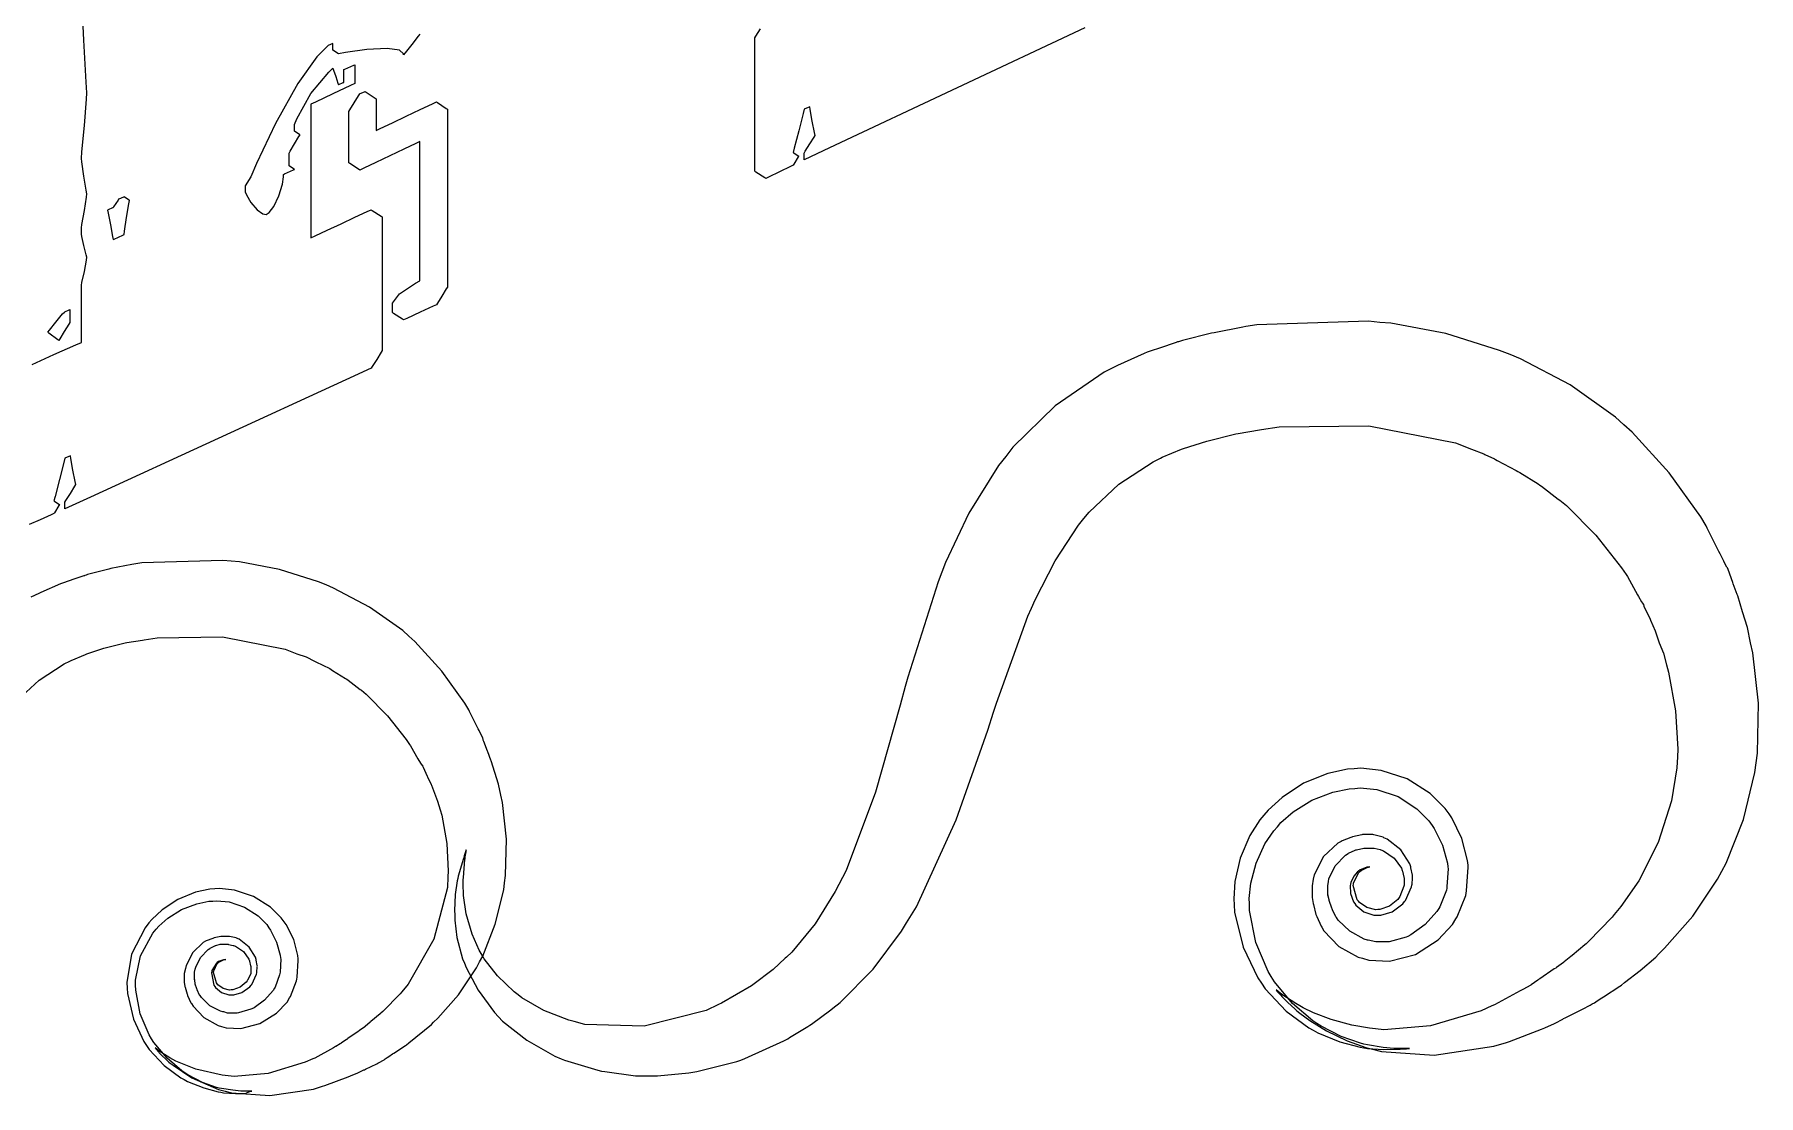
# Model space of a CAD drawing. Extents: x 50 to 306, y 80 to 279.
# Drawn here: x 141.2 to 241.1, y 81 to 142.4 of the extents above; entities that cross this region are included whole.
import ezdxf

# ---------------------------------------------------------------- set-up
doc = ezdxf.new("R2010")
doc.units = 0
doc.header["$MEASUREMENT"] = 0

msp = doc.modelspace()

# ---------------------------------------------------------------- linework, layer by layer
at = {"color": 7}
for points in [[(141.039, 123.297), (142.31, 123.861), (143.579, 124.426), (143.897, 124.567), (143.897, 124.981), (143.897, 126.224), (143.897, 127.468), (143.897, 127.882), (143.932, 128.042), (144.07, 128.681), (144.188, 129.339), (144.216, 129.505), (144.18, 129.638), (144.042, 130.175), (143.924, 130.712), (143.897, 130.845), (143.897, 130.933), (143.897, 131.131), (143.897, 131.197), (143.932, 131.402), (144.07, 132.199), (144.188, 132.981), (144.216, 133.174), (144.18, 133.378), (144.042, 134.197), (143.924, 135.018), (143.897, 135.22), (143.932, 135.6), (144.07, 137.126), (144.188, 138.651), (144.216, 139.03), (144.18, 139.639), (144.042, 142.081), (143.924, 144.525)], [(163.513, 142.416), (163.415, 142.302), (163.036, 141.83), (162.657, 141.341), (162.56, 141.217), (162.56, 141.288), (162.322, 141.497), (161.611, 141.596), (160.431, 141.525), (159.195, 141.356), (158.786, 141.288), (158.75, 141.305), (158.494, 141.473), (158.467, 141.5), (158.467, 141.598), (158.467, 141.815), (158.467, 141.887), (158.201, 141.763), (157.535, 141.107), (156.429, 139.56), (155.153, 137.244), (154.05, 134.94), (153.705, 134.162), (153.677, 134.109), (153.422, 133.686), (153.388, 133.633), (153.388, 133.544), (153.388, 133.346), (153.388, 133.28), (153.454, 133.122), (153.715, 132.675), (154.074, 132.248), (154.409, 132.02), (154.612, 131.984), (154.657, 132.009), (154.773, 132.089), (155.044, 132.443), (155.345, 133.064), (155.54, 133.732), (155.611, 134.16), (155.611, 134.302), (155.671, 134.33), (156.183, 134.559), (156.245, 134.585), (156.218, 134.603), (155.962, 134.779), (155.928, 134.797), (155.928, 134.983), (155.928, 135.399), (155.928, 135.537), (155.988, 135.643), (156.245, 136.066), (156.501, 136.49), (156.563, 136.595), (156.527, 136.613), (156.271, 136.781), (156.245, 136.808), (156.245, 136.905), (156.245, 137.123), (156.245, 137.195), (156.377, 137.521), (157.197, 138.978), (158.229, 140.221), (158.467, 140.442), (158.502, 140.345), (158.64, 139.965), (158.758, 139.586), (158.786, 139.488), (158.812, 139.506), (159.067, 139.613), (159.103, 139.63), (159.103, 139.816), (159.103, 140.232), (159.103, 140.37), (159.163, 140.397), (159.676, 140.626), (159.738, 140.652), (159.738, 140.52), (159.738, 140.119), (159.738, 139.7), (159.738, 139.56), (159.482, 139.445), (158.467, 138.974), (157.453, 138.483), (157.198, 138.359), (157.198, 137.39), (157.198, 134.484), (157.198, 131.597), (157.198, 130.634), (157.434, 130.74), (158.14, 131.066), (158.944, 131.446), (159.748, 131.825), (160.453, 132.15), (160.69, 132.256), (160.751, 132.212), (161.264, 131.877), (161.326, 131.833), (161.326, 130.871), (161.326, 127.984), (161.326, 125.078), (161.326, 124.108), (161.264, 124.003), (161.007, 123.584), (160.751, 123.182), (160.69, 123.083), (159.217, 122.396), (144.427, 115.606), (142.945, 114.935), (142.945, 115.033), (142.945, 115.251), (142.945, 115.322), (143.006, 115.42), (143.262, 115.823), (143.518, 116.242), (143.581, 116.346), (143.545, 116.514), (143.408, 117.176), (143.29, 117.837), (143.264, 118.004), (143.236, 117.988), (142.98, 117.881), (142.945, 117.864), (142.883, 117.617), (142.627, 116.629), (142.372, 115.641), (142.31, 115.394), (142.336, 115.376), (142.592, 115.2), (142.628, 115.182), (142.601, 115.13), (142.344, 114.706), (142.31, 114.653), (142.151, 114.583), (141.516, 114.3), (140.881, 114.019)], [(202.035, 142.787), (187.245, 135.847), (185.773, 135.15), (185.773, 135.248), (185.773, 135.465), (185.773, 135.537), (185.834, 135.643), (186.09, 136.062), (186.345, 136.464), (186.407, 136.561), (186.371, 136.729), (186.235, 137.39), (186.116, 138.052), (186.09, 138.219), (186.063, 138.202), (185.808, 138.095), (185.773, 138.077), (185.711, 137.83), (185.455, 136.826), (185.199, 135.821), (185.138, 135.573), (185.164, 135.556), (185.419, 135.378), (185.455, 135.36), (185.427, 135.308), (185.172, 134.885), (185.138, 134.831), (184.978, 134.753), (184.344, 134.444), (183.709, 134.136), (183.551, 134.056), (183.489, 134.1), (182.976, 134.434), (182.915, 134.479), (182.915, 135.442), (182.915, 138.329), (182.915, 141.236), (182.915, 142.205), (182.976, 142.311), (183.232, 142.73)]]:
    msp.add_lwpolyline(points, dxfattribs=at)
for points in [[(160.021, 138.958), (160.047, 138.976), (160.302, 139.084), (160.338, 139.101), (160.398, 139.057), (160.911, 138.722), (160.973, 138.678), (160.973, 138.449), (160.973, 137.76), (160.973, 137.072), (160.973, 136.842), (161.207, 136.955), (161.914, 137.291), (162.719, 137.672), (163.522, 138.053), (164.229, 138.389), (164.465, 138.501), (164.525, 138.457), (165.038, 138.121), (165.1, 138.077), (165.1, 135.503), (165.1, 129.708), (165.1, 127.776), (165.038, 127.671), (164.782, 127.252), (164.525, 126.851), (164.465, 126.753), (164.279, 126.665), (163.525, 126.312), (162.753, 125.96), (162.56, 125.871), (162.498, 125.916), (161.986, 126.25), (161.925, 126.294), (161.925, 126.383), (161.925, 126.581), (161.925, 126.647), (161.925, 126.833), (162.322, 127.389), (163.248, 128.006), (163.513, 128.129), (163.513, 129.143), (163.513, 132.182), (163.513, 135.202), (163.513, 136.208), (163.277, 136.096), (162.57, 135.76), (161.767, 135.378), (160.962, 134.998), (160.255, 134.662), (160.021, 134.549), (159.959, 134.593), (159.446, 134.929), (159.385, 134.973), (159.385, 135.344), (159.385, 136.455), (159.385, 137.567), (159.385, 137.936), (159.446, 138.034), (159.702, 138.435), (159.959, 138.854), (160.021, 138.958)], [(145.415, 132.221), (145.449, 132.055), (145.587, 131.375), (145.705, 130.696), (145.733, 130.528), (145.794, 130.555), (146.305, 130.784), (146.367, 130.81), (146.393, 131.005), (146.512, 131.798), (146.649, 132.592), (146.685, 132.785), (146.658, 132.803), (146.401, 132.981), (146.367, 132.997), (146.331, 132.981), (146.076, 132.866), (146.05, 132.857), (146.022, 132.804), (145.767, 132.416), (145.733, 132.362), (145.705, 132.354), (145.449, 132.239), (145.415, 132.221)], [(142.911, 126.33), (142.937, 126.348), (143.192, 126.454), (143.228, 126.471), (143.228, 126.286), (143.228, 125.869), (143.228, 125.729), (143.166, 125.625), (142.91, 125.202), (142.653, 124.777), (142.592, 124.671), (142.53, 124.715), (142.019, 125.113), (141.957, 125.166), (142.045, 125.282), (142.42, 125.749), (142.813, 126.216), (142.911, 126.33)]]:
    msp.add_lwpolyline(points, close=True, dxfattribs=at)
at = {"color": 40}
for points in [[(166.194, 95.1798), (166.194, 95.1798), (166.078, 94.827), (166.052, 94.7568), (166.025, 94.6863), (165.734, 93.6639), (165.699, 93.5221), (165.672, 93.3813), (165.558, 92.5876), (165.513, 91.652), (165.523, 91.4396), (165.523, 91.1049), (165.646, 90.0963), (165.982, 88.8739), (166.088, 88.6174), (166.184, 88.3627), (166.876, 87.0536), (167.833, 85.761), (168.063, 85.5126), (168.301, 85.266), (169.694, 84.1513), (171.334, 83.2294), (171.697, 83.0792), (171.881, 83.0005), (173.822, 82.4177), (174.026, 82.3736), (174.228, 82.339), (176.007, 82.091), (176.601, 82.091), (177.279, 82.091), (179.087, 82.2593), (179.317, 82.3034), (179.546, 82.339), (181.865, 82.9303), (182.104, 83.009), (182.332, 83.0887), (184.599, 84.1209), (184.82, 84.2437), (184.926, 84.3058), (185.984, 84.9492), (186.09, 85.0194), (186.195, 85.0911), (187.315, 85.9194), (187.431, 86.0076), (187.854, 86.3438), (189.763, 88.2784), (191.408, 90.4794), (191.699, 90.9465), (192.28, 91.8905), (194.579, 96.9176), (196.4, 102.121), (196.744, 103.152), (196.92, 103.673), (198.728, 108.709), (198.931, 109.185), (199.142, 109.662), (200.316, 111.923), (201.665, 113.991), (201.965, 114.37), (202.274, 114.741), (204.002, 116.355), (205.978, 117.653), (206.411, 117.864), (206.515, 117.917), (207.636, 118.383), (207.75, 118.427), (209.091, 118.85), (210.785, 119.275), (210.917, 119.301), (212.142, 119.505), (212.266, 119.521), (213.289, 119.681), (218.484, 119.738), (223.501, 118.755), (224.437, 118.393), (225.142, 118.11), (225.195, 118.084), (225.76, 117.82), (225.814, 117.792), (225.918, 117.731), (227.021, 117.158), (227.119, 117.086), (227.223, 117.026), (228.282, 116.382), (228.388, 116.31), (228.484, 116.24), (229.454, 115.5), (229.552, 115.429), (229.931, 115.12), (231.633, 113.41), (233.124, 111.522), (233.398, 111.125), (233.459, 111.02), (234.05, 109.96), (234.104, 109.854), (234.28, 109.538), (234.385, 109.397), (234.385, 109.397), (234.381, 109.401), (234.351, 109.431), (234.351, 109.431), (234.385, 109.397), (234.421, 109.291), (234.774, 108.549), (234.8, 108.489), (235.073, 107.871), (235.09, 107.81), (235.303, 107.174), (235.549, 106.575), (235.726, 105.904), (235.849, 105.463), (236.255, 103.227), (236.378, 101.01), (236.361, 100.578), (236.328, 99.9338), (236.006, 98.0144), (235.241, 95.5985), (234.118, 93.3898), (233.087, 91.8944), (232.693, 91.4396), (232.569, 91.2813), (231.202, 89.8783), (231.069, 89.746), (230.989, 89.6856), (230.258, 89.0683), (230.188, 89.0062), (229.799, 88.6876), (229.755, 88.6615), (229.35, 88.3627), (229.306, 88.3348), (229.225, 88.2826), (228.396, 87.7189), (228.317, 87.6653), (228.273, 87.6392), (227.893, 87.3661), (227.858, 87.3485), (227.823, 87.3305), (227.435, 87.1181), (227.401, 87.1001), (227.251, 87.0218), (225.76, 86.2101), (225.601, 86.148), (224.992, 85.8668), (222.046, 84.9891), (219.348, 84.763), (218.863, 84.8071), (218.517, 84.8459), (217.489, 85.0318), (216.291, 85.3599), (215.285, 85.7458), (214.682, 86.0379), (214.489, 86.148), (214.25, 86.2803), (213.443, 86.8056), (213.114, 87.0659), (213.114, 87.0659), (213.114, 87.0659), (213.174, 86.9872), (213.341, 86.8013), (213.395, 86.7473), (213.447, 86.6951), (213.774, 86.3604), (214.206, 85.9536), (214.313, 85.8654), (214.49, 85.7169), (215.054, 85.3006), (216.023, 84.7027), (217.229, 84.1304), (218.316, 83.7434), (218.686, 83.6443), (219.206, 83.512), (222.262, 83.2968), (225.724, 83.8027), (226.447, 84.0313), (226.632, 84.0754), (228.484, 84.8004), (228.67, 84.879), (228.714, 84.8967), (229.191, 85.109), (229.235, 85.1256), (229.279, 85.1436), (229.72, 85.3817), (229.765, 85.4082), (229.853, 85.4523), (230.735, 85.8933), (230.823, 85.9374), (230.867, 85.9635), (231.308, 86.1921), (231.352, 86.2182), (231.422, 86.2542), (231.563, 86.3244), (231.705, 86.4306), (231.987, 86.6069), (232.076, 86.669), (233.018, 87.2864), (233.116, 87.3485), (233.292, 87.4903), (234.205, 88.1944), (235.099, 88.9702), (235.267, 89.1466), (235.61, 89.4828), (237.247, 91.3476), (238.689, 93.478), (238.937, 93.9451), (239.183, 94.4136), (240.188, 96.9395), (240.841, 99.6611), (240.911, 100.225), (240.99, 100.79), (241.056, 103.673), (240.717, 106.593), (240.594, 107.174), (240.418, 108.056), (240.135, 108.972), (239.853, 109.89), (239.827, 109.962), (239.588, 110.596), (239.572, 110.666), (239.29, 111.408), (239.254, 111.514), (239.219, 111.548), (239.147, 111.69), (239.043, 111.901), (238.831, 112.324), (238.759, 112.456), (238.079, 113.815), (238.019, 113.947), (237.71, 114.476), (235.888, 117.022), (233.732, 119.373), (233.256, 119.804), (232.78, 120.237), (230.143, 122.111), (227.259, 123.614), (226.66, 123.861), (226.059, 124.108), (222.95, 125.087), (219.754, 125.677), (219.111, 125.729), (218.458, 125.791), (212.001, 125.589), (211.35, 125.483), (211.19, 125.457), (209.522, 125.131), (209.374, 125.096), (207.68, 124.671), (207.574, 124.637), (207.574, 124.637), (207.458, 124.606), (207.397, 124.601), (207.397, 124.601), (207.327, 124.567), (207.081, 124.495), (206.587, 124.318), (205.633, 124.001), (205.475, 123.931), (203.914, 123.235), (203.765, 123.155), (203.148, 122.847), (200.302, 120.893), (197.863, 118.497), (197.449, 117.968), (197.035, 117.439), (195.305, 114.671), (193.966, 111.831), (193.745, 111.265), (193.525, 110.702), (191.777, 105.173), (191.629, 104.635), (191.336, 103.568), (189.905, 98.5188), (188.207, 93.9807), (187.784, 93.1693), (187.572, 92.764), (186.399, 90.8981), (185.049, 89.2623), (184.749, 88.9702), (184.678, 88.9095), (183.982, 88.2565), (183.903, 88.1944), (183.815, 88.1338), (182.958, 87.4808), (182.879, 87.4187), (182.711, 87.3044), (180.975, 86.2983), (180.799, 86.2182), (180.093, 85.8834), (176.498, 84.9711), (173.064, 85.065), (172.438, 85.2318), (172.129, 85.3115), (170.695, 85.8753), (169.422, 86.6165), (169.193, 86.7833), (168.972, 86.9516), (168.006, 87.8777), (167.233, 88.8739), (167.11, 89.0764), (166.941, 89.3699), (166.532, 90.3055), (166.193, 91.4756), (166.038, 92.5393), (166.009, 93.2243), (166.018, 93.4501), (166.026, 93.5824), (166.105, 94.6146), (166.122, 94.6849), (166.14, 94.773), (166.184, 95.0655), (166.194, 95.1798), (166.194, 95.1798)], [(220.839, 83.6785), (220.839, 83.6785), (220.657, 83.6785), (220.264, 83.6785), (220.133, 83.6785), (219.927, 83.6785), (219.308, 83.7364), (218.404, 83.881), (218.193, 83.9251), (217.989, 83.9791), (216.887, 84.3675), (215.714, 84.9672), (215.477, 85.1256), (215.239, 85.2854), (214.06, 86.2736), (213.008, 87.5425), (212.831, 87.8417), (212.645, 88.1422), (211.931, 89.8137), (211.569, 91.6781), (211.56, 92.075), (211.554, 92.3685), (211.645, 93.2519), (211.948, 94.4178), (212.463, 95.5241), (212.981, 96.2918), (213.184, 96.5207), (213.388, 96.7588), (214.102, 97.3889), (215.185, 98.068), (216.388, 98.5298), (217.343, 98.7227), (217.664, 98.7418), (217.982, 98.7683), (218.954, 98.6702), (220.18, 98.2624), (221.269, 97.5568), (221.962, 96.8583), (222.144, 96.5909), (222.267, 96.4145), (222.747, 95.4444), (223.034, 94.404), (223.062, 94.1917), (223.07, 94.0774), (223.008, 93.0631), (222.992, 92.9569), (222.974, 92.8522), (222.585, 91.8806), (222.533, 91.7924), (222.426, 91.616), (221.751, 90.8498), (220.918, 90.2589), (220.733, 90.1707), (220.635, 90.1266), (219.665, 89.862), (219.568, 89.8521), (218.935, 89.8521), (218.881, 89.862), (218.45, 89.9502), (218.405, 89.9583), (218.219, 90.012), (217.373, 90.4667), (216.702, 91.1144), (216.606, 91.2633), (216.57, 91.2992), (216.376, 91.7141), (216.359, 91.7582), (216.331, 91.8023), (216.191, 92.2433), (216.183, 92.2874), (216.112, 92.5682), (216.112, 92.5682), (216.112, 92.5435), (216.112, 92.534), (216.112, 93.0974), (216.147, 93.3457), (216.173, 93.5041), (216.54, 94.2619), (217.133, 94.8792), (217.275, 94.9674), (217.31, 94.9854), (217.698, 95.1632), (217.734, 95.1798), (217.769, 95.1893), (218.185, 95.2775), (218.229, 95.286), (218.229, 95.286), (218.263, 95.286), (218.263, 95.286), (218.476, 95.286), (218.546, 95.286), (218.704, 95.286), (218.758, 95.286), (218.792, 95.2775), (219.145, 95.1978), (219.181, 95.1798), (219.33, 95.1272), (219.957, 94.699), (220.372, 94.1116), (220.416, 93.9793), (220.424, 93.9451), (220.512, 93.5923), (220.522, 93.5563), (220.522, 93.4515), (220.53, 93.1609), (220.522, 93.1333), (220.512, 93.0727), (220.274, 92.4814), (220.24, 92.4278), (220.168, 92.3135), (219.688, 91.9166), (219.119, 91.7318), (219.005, 91.7222), (218.889, 91.7141), (218.36, 91.8365), (217.937, 92.1371), (217.876, 92.2154), (217.814, 92.2955), (217.576, 93.1252), (217.594, 93.2035), (217.602, 93.2752), (217.91, 93.865), (217.946, 93.9091), (218.035, 93.9807), (218.392, 94.1571), (218.546, 94.1917), (218.546, 94.1917), (218.546, 94.1917), (218.369, 94.1751), (217.981, 94.0167), (217.876, 93.9451), (217.832, 93.9105), (217.606, 93.6544), (217.434, 93.2917), (217.417, 93.2035), (217.399, 93.1252), (217.422, 92.6539), (217.602, 92.1632), (217.664, 92.075), (217.725, 91.9787), (218.197, 91.5956), (218.776, 91.4054), (218.969, 91.4054), (219.184, 91.4054), (219.829, 91.5956), (220.459, 92.0489), (220.556, 92.1812), (220.609, 92.2433), (220.962, 93.037), (220.979, 93.1333), (220.988, 93.187), (221.015, 93.544), (221.015, 93.6625), (221.006, 93.7066), (220.918, 94.1476), (220.909, 94.1917), (220.855, 94.3681), (220.344, 95.184), (219.551, 95.8067), (219.358, 95.8854), (219.313, 95.9129), (218.774, 96.0452), (218.722, 96.0617), (218.651, 96.0617), (218.492, 96.0617), (218.44, 96.0617), (218.229, 96.0617), (218.201, 96.0617), (218.142, 96.0617), (218.123, 96.0617), (218.069, 96.0533), (217.54, 95.9376), (217.488, 95.9196), (217.434, 95.9033), (216.932, 95.7005), (216.888, 95.673), (216.694, 95.5682), (215.864, 94.7924), (215.317, 93.7341), (215.265, 93.4861), (215.194, 93.0974), (215.194, 92.534), (215.194, 92.5174), (215.194, 92.4775), (215.194, 92.4638), (215.194, 92.4278), (215.265, 92.075), (215.273, 92.0143), (215.414, 91.4315), (215.441, 91.3694), (215.467, 91.3172), (215.724, 90.7535), (215.76, 90.6999), (215.882, 90.4889), (216.742, 89.589), (217.866, 88.9716), (218.123, 88.9), (218.489, 88.7924), (219.674, 88.743), (221.178, 89.1205), (222.502, 89.9626), (223.321, 90.854), (223.521, 91.1931), (223.591, 91.3088), (224.093, 92.5421), (224.12, 92.6744), (224.146, 92.8067), (224.234, 94.1751), (224.226, 94.2979), (224.198, 94.5624), (223.864, 95.8455), (223.281, 97.04), (223.132, 97.2605), (222.903, 97.5857), (222.043, 98.4388), (220.697, 99.2946), (219.192, 99.7864), (218.014, 99.9049), (217.628, 99.8721), (217.245, 99.847), (216.108, 99.6019), (214.7, 99.0342), (213.451, 98.2155), (212.641, 97.47), (212.408, 97.1903), (212.174, 96.9186), (211.587, 96.0039), (211.026, 94.7043), (210.724, 93.351), (210.658, 92.3396), (210.679, 92.0048), (210.705, 91.5734), (211.194, 89.5435), (212.054, 87.7616), (212.266, 87.4529), (212.477, 87.1361), (213.686, 85.8312), (215, 84.879), (215.265, 84.7369), (215.529, 84.588), (216.808, 84.055), (217.981, 83.7501), (218.193, 83.7145), (218.404, 83.6799), (219.326, 83.614), (220.053, 83.6359), (220.169, 83.6443), (220.292, 83.6443), (220.663, 83.662), (220.839, 83.6785), (220.839, 83.6785)], [(153.775, 81.2091), (153.775, 81.2091), (153.405, 81.2091), (153.282, 81.2091), (153.132, 81.2091), (152.681, 81.2588), (152.02, 81.3594), (151.871, 81.3855), (151.721, 81.4215), (150.909, 81.7079), (150.061, 82.1531), (149.895, 82.2674), (149.718, 82.3831), (148.858, 83.1109), (148.087, 84.0327), (147.954, 84.2437), (147.822, 84.4642), (147.309, 85.6904), (147.046, 87.0574), (147.038, 87.3485), (147.028, 87.6307), (147.319, 89.0503), (148.033, 90.3647), (148.237, 90.5937), (148.389, 90.7658), (148.912, 91.2248), (149.704, 91.7222), (150.582, 92.0627), (151.282, 92.2031), (151.518, 92.2154), (151.751, 92.2348), (152.461, 92.1618), (153.352, 91.864), (154.136, 91.3529), (154.632, 90.854), (154.763, 90.6639), (154.851, 90.5316), (155.204, 89.8275), (155.417, 89.0859), (155.435, 88.936), (155.443, 88.8478), (155.407, 88.0981), (155.399, 88.0181), (155.381, 87.9479), (155.116, 87.2338), (155.082, 87.1721), (155.002, 87.0398), (154.507, 86.4665), (153.907, 86.0337), (153.775, 85.9716), (153.705, 85.9455), (152.999, 85.7345), (152.929, 85.725), (152.47, 85.725), (152.372, 85.725), (152.155, 85.7952), (152.083, 85.7952), (151.951, 85.8312), (151.336, 86.1536), (150.847, 86.6331), (150.777, 86.7473), (150.75, 86.7752), (150.609, 87.074), (150.6, 87.1001), (150.582, 87.128), (150.496, 87.3993), (150.496, 87.4889), (150.46, 87.7013), (150.46, 87.7013), (150.46, 87.6748), (150.46, 87.6653), (150.46, 88.0883), (150.496, 88.2646), (150.522, 88.3804), (150.799, 88.9441), (151.235, 89.4031), (151.342, 89.4652), (151.368, 89.4828), (151.632, 89.6235), (151.658, 89.6415), (151.685, 89.6511), (151.929, 89.7117), (152.011, 89.7117), (152.011, 89.7117), (152.047, 89.7117), (152.047, 89.7117), (152.188, 89.7117), (152.24, 89.7117), (152.36, 89.7117), (152.4, 89.7117), (152.426, 89.7033), (152.691, 89.6511), (152.717, 89.6415), (152.823, 89.607), (153.282, 89.2926), (153.599, 88.8573), (153.635, 88.7596), (153.643, 88.7331), (153.695, 88.4686), (153.705, 88.441), (153.705, 88.3627), (153.713, 88.1422), (153.705, 88.1242), (153.705, 87.9919), (153.52, 87.6392), (153.494, 87.5951), (153.44, 87.5164), (153.088, 87.2243), (152.665, 87.0754), (152.576, 87.0659), (152.488, 87.0574), (152.104, 87.1499), (151.809, 87.3661), (151.765, 87.4187), (151.721, 87.4723), (151.544, 88.0717), (151.554, 88.1242), (151.562, 88.1779), (151.773, 88.5913), (151.801, 88.6174), (151.861, 88.6714), (152.122, 88.8037), (152.26, 88.8298), (152.26, 88.8298), (152.26, 88.8298), (152.131, 88.8213), (151.843, 88.707), (151.765, 88.6534), (151.729, 88.6273), (151.456, 88.1863), (151.448, 88.1242), (151.43, 88.0636), (151.58, 87.3485), (151.624, 87.2765), (151.668, 87.2063), (152.007, 86.9251), (152.433, 86.7833), (152.576, 86.7833), (152.731, 86.7833), (153.198, 86.9213), (153.661, 87.2518), (153.741, 87.3485), (153.775, 87.3926), (154.04, 87.9835), (154.058, 88.054), (154.066, 88.0897), (154.084, 88.3969), (154.094, 88.441), (154.084, 88.477), (154.032, 88.7952), (154.023, 88.8298), (153.988, 88.9621), (153.617, 89.5533), (153.034, 90.0038), (152.893, 90.0645), (152.858, 90.0825), (152.47, 90.1622), (152.436, 90.1707), (152.382, 90.1707), (152.262, 90.1707), (152.224, 90.1707), (152.083, 90.1707), (152.065, 90.1707), (152.024, 90.1707), (152.011, 90.1707), (151.976, 90.1622), (151.588, 90.0825), (151.554, 90.0645), (151.518, 90.0479), (151.129, 89.9061), (151.095, 89.8881), (150.953, 89.8095), (150.354, 89.2404), (149.965, 88.477), (149.931, 88.3006), (149.86, 88.0181), (149.86, 87.5591), (149.86, 87.551), (149.86, 87.5249), (149.86, 87.5249), (149.895, 87.2765), (149.903, 87.2324), (150.019, 86.8193), (150.037, 86.7833), (150.053, 86.7392), (150.247, 86.3258), (150.283, 86.2902), (150.372, 86.1314), (151.001, 85.4742), (151.825, 85.0113), (152.011, 84.9492), (152.279, 84.8734), (153.14, 84.8416), (154.238, 85.1172), (155.211, 85.7236), (155.815, 86.3632), (155.964, 86.6069), (156.016, 86.6951), (156.369, 87.6046), (156.387, 87.7013), (156.403, 87.799), (156.465, 88.7758), (156.457, 88.864), (156.439, 89.0584), (156.197, 89.9943), (155.76, 90.8583), (155.645, 91.0167), (155.481, 91.2523), (154.857, 91.8655), (153.872, 92.4856), (152.768, 92.8479), (151.907, 92.9418), (151.624, 92.921), (151.344, 92.9033), (150.518, 92.7227), (149.494, 92.305), (148.583, 91.7014), (147.986, 91.1518), (147.814, 90.9465), (147.584, 90.6734), (146.808, 89.1385), (146.526, 87.4984), (146.543, 87.1721), (146.561, 86.8549), (146.91, 85.368), (147.523, 84.0754), (147.673, 83.8549), (147.822, 83.6263), (148.7, 82.6837), (149.666, 81.9863), (149.86, 81.8804), (150.053, 81.7742), (150.985, 81.3911), (151.827, 81.1664), (151.977, 81.1389), (152.135, 81.1128), (152.819, 81.0645), (153.271, 81.0687), (153.422, 81.0687), (153.466, 81.1043), (153.665, 81.1925), (153.775, 81.2091), (153.775, 81.2091)]]:
    msp.add_lwpolyline(points, close=True, dxfattribs=at)
msp.add_lwpolyline([(140.203, 103.85), (141.458, 105.018), (142.91, 105.958), (143.228, 106.116), (143.306, 106.152), (144.128, 106.504), (144.216, 106.539), (145.204, 106.856), (146.439, 107.174), (146.535, 107.192), (147.443, 107.334), (147.531, 107.351), (148.281, 107.466), (152.064, 107.515), (155.707, 106.803), (156.387, 106.539), (156.916, 106.363), (156.96, 106.346), (157.365, 106.134), (157.409, 106.116), (157.488, 106.072), (158.291, 105.675), (158.361, 105.621), (158.44, 105.577), (159.208, 105.111), (159.279, 105.058), (159.349, 105.005), (160.055, 104.476), (160.125, 104.422), (160.398, 104.194), (161.639, 102.945), (162.719, 101.574), (162.913, 101.283), (162.957, 101.205), (163.398, 100.445), (163.442, 100.365), (163.583, 100.153), (163.653, 100.048), (163.653, 100.048), (163.653, 100.052), (163.653, 100.083), (163.653, 100.083), (163.653, 100.048), (163.689, 99.9765), (163.935, 99.4474), (163.952, 99.4033), (164.164, 98.9623), (164.182, 98.9182), (164.358, 98.461), (164.535, 98.002), (164.677, 97.5071), (164.773, 97.1822), (165.078, 95.5544), (165.152, 93.9451), (165.136, 93.6265), (165.1, 92.9929), (164.31, 90.0024), (162.833, 87.4007), (162.454, 86.9597), (162.366, 86.8454), (161.36, 85.8227), (161.255, 85.725), (161.201, 85.6809), (160.672, 85.2399), (160.62, 85.1958), (160.338, 84.9492), (160.31, 84.9327), (160.011, 84.7203), (159.985, 84.7027), (159.923, 84.6586), (159.331, 84.2518), (159.279, 84.2077), (159.252, 84.1911), (158.952, 83.9791), (158.926, 83.9611), (158.899, 83.9445), (158.636, 83.7942), (158.61, 83.7847), (158.494, 83.724), (157.418, 83.1233), (157.303, 83.0792), (156.862, 82.8767), (154.719, 82.229), (152.753, 82.0568), (152.4, 82.091), (152.047, 82.127), (150.53, 82.4756), (149.365, 82.9469), (149.189, 83.0432), (149.013, 83.1413), (148.413, 83.5258), (148.167, 83.7145), (148.167, 83.7145), (148.167, 83.7145), (148.343, 83.512), (148.379, 83.4679), (148.413, 83.4334), (148.969, 82.8947), (149.049, 82.8326), (149.207, 82.7098), (150.306, 81.9824), (151.843, 81.3072), (152.224, 81.2091), (152.602, 81.1128), (154.82, 80.9544), (157.339, 81.3248), (157.868, 81.4917), (158, 81.5277), (159.349, 82.0388), (159.492, 82.091), (159.526, 82.109), (159.879, 82.2508), (159.915, 82.2674), (159.949, 82.2854), (160.266, 82.4357), (160.302, 82.4438), (160.364, 82.4798), (161.007, 82.798), (161.079, 82.8326), (161.113, 82.8506), (161.43, 83.027), (161.466, 83.0432), (161.502, 83.0792), (161.608, 83.1494), (161.713, 83.2196), (161.925, 83.3617), (161.995, 83.4058), (162.665, 83.8468), (162.737, 83.8909), (162.869, 83.9971), (164.173, 85.0731), (164.288, 85.1958), (164.543, 85.4343), (165.748, 86.7833), (166.794, 88.3447), (166.97, 88.6876), (167.146, 89.0323), (167.878, 90.8763), (168.362, 92.8606), (168.415, 93.2737), (168.468, 93.6886), (168.522, 95.8025), (168.293, 97.9318), (168.205, 98.3548), (168.063, 98.9901), (167.852, 99.6597), (167.64, 100.329), (167.622, 100.383), (167.445, 100.85), (167.429, 100.894), (167.217, 101.46), (167.181, 101.53), (167.181, 101.564), (167.146, 101.67), (167.076, 101.812), (166.934, 102.093), (166.88, 102.191), (166.387, 103.197), (166.335, 103.294), (166.105, 103.682), (164.778, 105.534), (163.22, 107.244), (162.877, 107.561), (162.524, 107.88), (160.596, 109.243), (158.512, 110.341), (158.08, 110.526), (157.639, 110.702), (155.381, 111.412), (153.052, 111.857), (152.576, 111.901), (152.099, 111.945), (147.399, 111.796), (146.932, 111.724), (146.816, 111.708), (145.6, 111.47), (145.485, 111.442), (144.25, 111.125), (144.18, 111.089), (144.18, 111.089), (144.1, 111.073), (144.074, 111.055), (144.074, 111.055), (144.04, 111.055), (143.863, 110.985), (143.51, 110.878), (142.805, 110.632), (142.689, 110.579), (141.543, 110.085), (141.428, 110.031), (140.977, 109.81)], dxfattribs=at)

doc.saveas('drawing.dxf')
